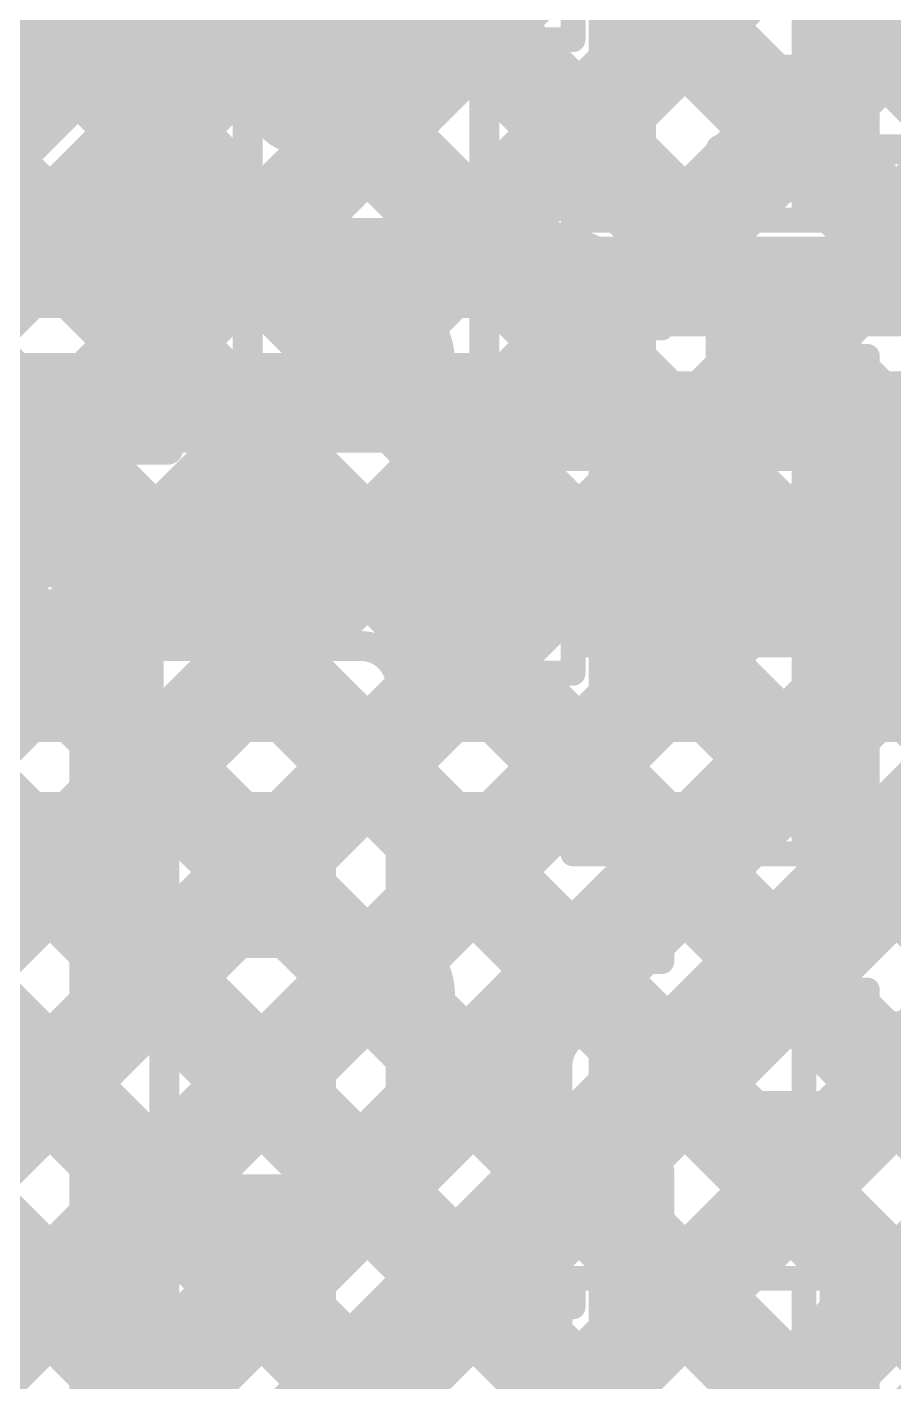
# Model space of a CAD drawing. Header units: millimetres. Extents: x 13 to 259, y -2 to 326.
# Drawn here: x 127.61 to 131.09, y 88.32 to 93.76 of the extents above; entities that cross this region are included whole.
import ezdxf

# ---------------------------------------------------------------- set-up
doc = ezdxf.new("R2010")
doc.units = ezdxf.units.MM
for name, color, linetype in [('ConnectLayer', 7, 'Continuous'), ('Mechanical14', 56, 'Continuous'), ('MidLayer2', 76, 'Continuous'), ('MidLayer3', 90, 'Continuous'), ('MidLayer4', 156, 'Continuous'), ('TopOverlay', 2, 'Continuous')]:
    doc.layers.add(name, color=color, linetype=linetype)

# ---------------------------------------------------------------- blocks, each defined once
blk = doc.blocks.new('SAMTEC_ASP_127797_01_185')
at = {"layer": 'Mechanical14', "const_width": 0.1}
for points in [[(9.1948, -4.4196), (8.5852, -4.4196)], [(8.5852, -4.5606), (8.5852, -4.4196)], [(9.1948, -4.5606), (9.1948, -4.4196)], [(10.4648, -4.4196), (9.8552, -4.4196)], [(9.8552, -4.5606), (9.8552, -4.4196)], [(10.4648, -4.5606), (10.4648, -4.4196)], [(11.7348, -4.4196), (11.1252, -4.4196)], [(11.1252, -4.5606), (11.1252, -4.4196)], [(11.7348, -4.5606), (11.7348, -4.4196)], [(13.0048, -4.4196), (12.3952, -4.4196)], [(12.3952, -4.5606), (12.3952, -4.4196)], [(13.0048, -4.5606), (13.0048, -4.4196)], [(14.2748, -4.4196), (13.6652, -4.4196)], [(13.6652, -4.5606), (13.6652, -4.4196)], [(8.5852, -4.5606), (8.4709, -4.5606)], [(9.3091, -4.5606), (9.1948, -4.5606)], [(9.3091, -4.9162), (9.3091, -4.5606)], [(9.8552, -4.5606), (9.7409, -4.5606)], [(9.7409, -4.9162), (9.7409, -4.5606)], [(10.5791, -4.5606), (10.4648, -4.5606)], [(10.5791, -4.9162), (10.5791, -4.5606)], [(11.1252, -4.5606), (11.0109, -4.5606)], [(11.0109, -4.9162), (11.0109, -4.5606)], [(11.8491, -4.5606), (11.7348, -4.5606)], [(11.8491, -4.9162), (11.8491, -4.5606)], [(12.3952, -4.5606), (12.2809, -4.5606)], [(12.2809, -4.9162), (12.2809, -4.5606)], [(13.1191, -4.5606), (13.0048, -4.5606)], [(13.1191, -4.9162), (13.1191, -4.5606)], [(13.6652, -4.5606), (13.5509, -4.5606)], [(13.5509, -4.9162), (13.5509, -4.5606)], [(9.3091, -4.6736), (8.4709, -4.6736)], [(10.5791, -4.6736), (9.7409, -4.6736)], [(11.8491, -4.6736), (11.0109, -4.6736)], [(13.1191, -4.6736), (12.2809, -4.6736)], [(14.3891, -4.6736), (13.5509, -4.6736)], [(9.7409, -4.9162), (9.3091, -4.9162)], [(11.0109, -4.9162), (10.5791, -4.9162)], [(12.2809, -4.9162), (11.8491, -4.9162)], [(13.5509, -4.9162), (13.1191, -4.9162)], [(9.3091, -5.5994), (9.3091, -5.2438)], [(9.7409, -5.2438), (9.3091, -5.2438)], [(9.7409, -5.5994), (9.7409, -5.2438)], [(10.5791, -5.5994), (10.5791, -5.2438)], [(11.0109, -5.2438), (10.5791, -5.2438)], [(11.0109, -5.5994), (11.0109, -5.2438)], [(11.8491, -5.5994), (11.8491, -5.2438)], [(12.2809, -5.2438), (11.8491, -5.2438)], [(12.2809, -5.5994), (12.2809, -5.2438)], [(13.1191, -5.5994), (13.1191, -5.2438)], [(13.5509, -5.2438), (13.1191, -5.2438)], [(13.5509, -5.5994), (13.5509, -5.2438)], [(9.3091, -5.4864), (8.4709, -5.4864)], [(9.3091, -5.4864), (8.4709, -5.4864)], [(10.5791, -5.4864), (9.7409, -5.4864)], [(10.5791, -5.4864), (9.7409, -5.4864)], [(11.8491, -5.4864), (11.0109, -5.4864)], [(11.8491, -5.4864), (11.0109, -5.4864)], [(13.1191, -5.4864), (12.2809, -5.4864)], [(13.1191, -5.4864), (12.2809, -5.4864)], [(14.3891, -5.4864), (13.5509, -5.4864)], [(14.3891, -5.4864), (13.5509, -5.4864)], [(8.5852, -5.5994), (8.4709, -5.5994)], [(8.5852, -5.7404), (8.5852, -5.5994)], [(9.1948, -5.7404), (9.1948, -5.5994)], [(9.3091, -5.5994), (9.1948, -5.5994)], [(9.8552, -5.5994), (9.7409, -5.5994)], [(9.8552, -5.7404), (9.8552, -5.5994)], [(10.4648, -5.7404), (10.4648, -5.5994)], [(10.5791, -5.5994), (10.4648, -5.5994)], [(11.1252, -5.5994), (11.0109, -5.5994)], [(11.1252, -5.7404), (11.1252, -5.5994)], [(11.7348, -5.7404), (11.7348, -5.5994)], [(11.8491, -5.5994), (11.7348, -5.5994)], [(12.3952, -5.5994), (12.2809, -5.5994)], [(12.3952, -5.7404), (12.3952, -5.5994)], [(13.0048, -5.7404), (13.0048, -5.5994)], [(13.1191, -5.5994), (13.0048, -5.5994)], [(13.6652, -5.5994), (13.5509, -5.5994)], [(13.6652, -5.7404), (13.6652, -5.5994)], [(9.1948, -5.7404), (8.5852, -5.7404)], [(9.1948, -5.7404), (8.5852, -5.7404)], [(10.4648, -5.7404), (9.8552, -5.7404)], [(10.4648, -5.7404), (9.8552, -5.7404)], [(11.7348, -5.7404), (11.1252, -5.7404)], [(11.7348, -5.7404), (11.1252, -5.7404)], [(13.0048, -5.7404), (12.3952, -5.7404)], [(13.0048, -5.7404), (12.3952, -5.7404)], [(14.2748, -5.7404), (13.6652, -5.7404)], [(14.2748, -5.7404), (13.6652, -5.7404)], [(10.4394, -6.1722), (9.8806, -6.1722)], [(10.4394, -6.1722), (9.8806, -6.1722)], [(12.9794, -6.1722), (12.4206, -6.1722)], [(12.9794, -6.1722), (12.4206, -6.1722)], [(9.6266, -7.0866), (9.6266, -6.4262)], [(9.6266, -7.0866), (9.6266, -6.4262)], [(10.6934, -7.0866), (10.6934, -6.4262)], [(10.6934, -7.0866), (10.6934, -6.4262)], [(12.1666, -7.0866), (12.1666, -6.4262)], [(12.1666, -7.0866), (12.1666, -6.4262)], [(13.2334, -7.0866), (13.2334, -6.4262)], [(13.2334, -7.0866), (13.2334, -6.4262)], [(9.3726, -7.3406), (8.4074, -7.3406)], [(9.3726, -7.3406), (8.4074, -7.3406)], [(11.9126, -7.3406), (10.9474, -7.3406)], [(11.9126, -7.3406), (10.9474, -7.3406)], [(14.4526, -7.3406), (13.4874, -7.3406)], [(14.4526, -7.3406), (13.4874, -7.3406)]]:
    blk.add_lwpolyline(points, dxfattribs=at)
at = {"layer": 'Mechanical14', "const_width": 0.05}
for points in [[(8.5602, -4.4196, 1), (8.6102, -4.4196, 1)], [(8.5602, -4.4196, 1), (8.6102, -4.4196, 1)], [(9.1698, -4.4196, 1), (9.2198, -4.4196, 1)], [(9.1698, -4.4196, 1), (9.2198, -4.4196, 1)], [(9.8302, -4.4196, 1), (9.8802, -4.4196, 1)], [(9.8302, -4.4196, 1), (9.8802, -4.4196, 1)], [(10.4398, -4.4196, 1), (10.4898, -4.4196, 1)], [(10.4398, -4.4196, 1), (10.4898, -4.4196, 1)], [(11.1002, -4.4196, 1), (11.1502, -4.4196, 1)], [(11.1002, -4.4196, 1), (11.1502, -4.4196, 1)], [(11.7098, -4.4196, 1), (11.7598, -4.4196, 1)], [(11.7098, -4.4196, 1), (11.7598, -4.4196, 1)], [(12.3702, -4.4196, 1), (12.4202, -4.4196, 1)], [(12.3702, -4.4196, 1), (12.4202, -4.4196, 1)], [(12.9798, -4.4196, 1), (13.0298, -4.4196, 1)], [(12.9798, -4.4196, 1), (13.0298, -4.4196, 1)], [(13.6402, -4.4196, 1), (13.6902, -4.4196, 1)], [(13.6402, -4.4196, 1), (13.6902, -4.4196, 1)], [(8.5602, -4.5606, 1), (8.6102, -4.5606, 1)], [(8.5602, -4.5606, 1), (8.6102, -4.5606, 1)], [(9.1698, -4.5606, 1), (9.2198, -4.5606, 1)], [(9.1698, -4.5606, 1), (9.2198, -4.5606, 1)], [(9.2841, -4.5606, 1), (9.3341, -4.5606, 1)], [(9.2841, -4.5606, 1), (9.3341, -4.5606, 1)], [(9.7159, -4.5606, 1), (9.7659, -4.5606, 1)], [(9.7159, -4.5606, 1), (9.7659, -4.5606, 1)], [(9.8302, -4.5606, 1), (9.8802, -4.5606, 1)], [(9.8302, -4.5606, 1), (9.8802, -4.5606, 1)], [(10.4398, -4.5606, 1), (10.4898, -4.5606, 1)], [(10.4398, -4.5606, 1), (10.4898, -4.5606, 1)], [(10.5541, -4.5606, 1), (10.6041, -4.5606, 1)], [(10.5541, -4.5606, 1), (10.6041, -4.5606, 1)], [(10.9859, -4.5606, 1), (11.0359, -4.5606, 1)], [(10.9859, -4.5606, 1), (11.0359, -4.5606, 1)], [(11.1002, -4.5606, 1), (11.1502, -4.5606, 1)], [(11.1002, -4.5606, 1), (11.1502, -4.5606, 1)], [(11.7098, -4.5606, 1), (11.7598, -4.5606, 1)], [(11.7098, -4.5606, 1), (11.7598, -4.5606, 1)], [(11.8241, -4.5606, 1), (11.8741, -4.5606, 1)], [(11.8241, -4.5606, 1), (11.8741, -4.5606, 1)], [(12.2559, -4.5606, 1), (12.3059, -4.5606, 1)], [(12.2559, -4.5606, 1), (12.3059, -4.5606, 1)], [(12.3702, -4.5606, 1), (12.4202, -4.5606, 1)], [(12.3702, -4.5606, 1), (12.4202, -4.5606, 1)], [(12.9798, -4.5606, 1), (13.0298, -4.5606, 1)], [(12.9798, -4.5606, 1), (13.0298, -4.5606, 1)], [(13.0941, -4.5606, 1), (13.1441, -4.5606, 1)], [(13.0941, -4.5606, 1), (13.1441, -4.5606, 1)], [(13.5259, -4.5606, 1), (13.5759, -4.5606, 1)], [(13.5259, -4.5606, 1), (13.5759, -4.5606, 1)], [(13.6402, -4.5606, 1), (13.6902, -4.5606, 1)], [(13.6402, -4.5606, 1), (13.6902, -4.5606, 1)], [(9.2841, -4.6736, 1), (9.3341, -4.6736, 1)], [(9.7159, -4.6736, 1), (9.7659, -4.6736, 1)], [(10.5541, -4.6736, 1), (10.6041, -4.6736, 1)], [(10.9859, -4.6736, 1), (11.0359, -4.6736, 1)], [(11.8241, -4.6736, 1), (11.8741, -4.6736, 1)], [(12.2559, -4.6736, 1), (12.3059, -4.6736, 1)], [(13.0941, -4.6736, 1), (13.1441, -4.6736, 1)], [(13.5259, -4.6736, 1), (13.5759, -4.6736, 1)], [(9.2841, -4.9162, 1), (9.3341, -4.9162, 1)], [(9.2841, -4.9162, 1), (9.3341, -4.9162, 1)], [(9.7159, -4.9162, 1), (9.7659, -4.9162, 1)], [(9.7159, -4.9162, 1), (9.7659, -4.9162, 1)], [(10.5541, -4.9162, 1), (10.6041, -4.9162, 1)], [(10.5541, -4.9162, 1), (10.6041, -4.9162, 1)], [(10.9859, -4.9162, 1), (11.0359, -4.9162, 1)], [(10.9859, -4.9162, 1), (11.0359, -4.9162, 1)], [(11.8241, -4.9162, 1), (11.8741, -4.9162, 1)], [(11.8241, -4.9162, 1), (11.8741, -4.9162, 1)], [(12.2559, -4.9162, 1), (12.3059, -4.9162, 1)], [(12.2559, -4.9162, 1), (12.3059, -4.9162, 1)], [(13.0941, -4.9162, 1), (13.1441, -4.9162, 1)], [(13.0941, -4.9162, 1), (13.1441, -4.9162, 1)], [(13.5259, -4.9162, 1), (13.5759, -4.9162, 1)], [(13.5259, -4.9162, 1), (13.5759, -4.9162, 1)], [(9.2841, -5.2438, 1), (9.3341, -5.2438, 1)], [(9.2841, -5.2438, 1), (9.3341, -5.2438, 1)], [(9.7159, -5.2438, 1), (9.7659, -5.2438, 1)], [(9.7159, -5.2438, 1), (9.7659, -5.2438, 1)], [(10.5541, -5.2438, 1), (10.6041, -5.2438, 1)], [(10.5541, -5.2438, 1), (10.6041, -5.2438, 1)], [(10.9859, -5.2438, 1), (11.0359, -5.2438, 1)], [(10.9859, -5.2438, 1), (11.0359, -5.2438, 1)], [(11.8241, -5.2438, 1), (11.8741, -5.2438, 1)], [(11.8241, -5.2438, 1), (11.8741, -5.2438, 1)], [(12.2559, -5.2438, 1), (12.3059, -5.2438, 1)], [(12.2559, -5.2438, 1), (12.3059, -5.2438, 1)], [(13.0941, -5.2438, 1), (13.1441, -5.2438, 1)], [(13.0941, -5.2438, 1), (13.1441, -5.2438, 1)], [(13.5259, -5.2438, 1), (13.5759, -5.2438, 1)], [(13.5259, -5.2438, 1), (13.5759, -5.2438, 1)], [(9.2841, -5.4864, 1), (9.3341, -5.4864, 1)], [(9.2841, -5.4864, 1), (9.3341, -5.4864, 1)], [(9.7159, -5.4864, 1), (9.7659, -5.4864, 1)], [(9.7159, -5.4864, 1), (9.7659, -5.4864, 1)], [(10.5541, -5.4864, 1), (10.6041, -5.4864, 1)], [(10.5541, -5.4864, 1), (10.6041, -5.4864, 1)], [(10.9859, -5.4864, 1), (11.0359, -5.4864, 1)], [(10.9859, -5.4864, 1), (11.0359, -5.4864, 1)], [(11.8241, -5.4864, 1), (11.8741, -5.4864, 1)], [(11.8241, -5.4864, 1), (11.8741, -5.4864, 1)], [(12.2559, -5.4864, 1), (12.3059, -5.4864, 1)], [(12.2559, -5.4864, 1), (12.3059, -5.4864, 1)], [(13.0941, -5.4864, 1), (13.1441, -5.4864, 1)], [(13.0941, -5.4864, 1), (13.1441, -5.4864, 1)], [(13.5259, -5.4864, 1), (13.5759, -5.4864, 1)], [(13.5259, -5.4864, 1), (13.5759, -5.4864, 1)], [(8.5602, -5.5994, 1), (8.6102, -5.5994, 1)], [(8.5602, -5.5994, 1), (8.6102, -5.5994, 1)], [(9.1698, -5.5994, 1), (9.2198, -5.5994, 1)], [(9.1698, -5.5994, 1), (9.2198, -5.5994, 1)], [(9.2841, -5.5994, 1), (9.3341, -5.5994, 1)], [(9.2841, -5.5994, 1), (9.3341, -5.5994, 1)], [(9.7159, -5.5994, 1), (9.7659, -5.5994, 1)], [(9.7159, -5.5994, 1), (9.7659, -5.5994, 1)], [(9.8302, -5.5994, 1), (9.8802, -5.5994, 1)], [(9.8302, -5.5994, 1), (9.8802, -5.5994, 1)], [(10.4398, -5.5994, 1), (10.4898, -5.5994, 1)], [(10.4398, -5.5994, 1), (10.4898, -5.5994, 1)], [(10.5541, -5.5994, 1), (10.6041, -5.5994, 1)], [(10.5541, -5.5994, 1), (10.6041, -5.5994, 1)], [(10.9859, -5.5994, 1), (11.0359, -5.5994, 1)], [(10.9859, -5.5994, 1), (11.0359, -5.5994, 1)], [(11.1002, -5.5994, 1), (11.1502, -5.5994, 1)], [(11.1002, -5.5994, 1), (11.1502, -5.5994, 1)], [(11.7098, -5.5994, 1), (11.7598, -5.5994, 1)], [(11.7098, -5.5994, 1), (11.7598, -5.5994, 1)], [(11.8241, -5.5994, 1), (11.8741, -5.5994, 1)], [(11.8241, -5.5994, 1), (11.8741, -5.5994, 1)], [(12.2559, -5.5994, 1), (12.3059, -5.5994, 1)], [(12.2559, -5.5994, 1), (12.3059, -5.5994, 1)], [(12.3702, -5.5994, 1), (12.4202, -5.5994, 1)], [(12.3702, -5.5994, 1), (12.4202, -5.5994, 1)], [(12.9798, -5.5994, 1), (13.0298, -5.5994, 1)], [(12.9798, -5.5994, 1), (13.0298, -5.5994, 1)], [(13.0941, -5.5994, 1), (13.1441, -5.5994, 1)], [(13.0941, -5.5994, 1), (13.1441, -5.5994, 1)], [(13.5259, -5.5994, 1), (13.5759, -5.5994, 1)], [(13.5259, -5.5994, 1), (13.5759, -5.5994, 1)], [(13.6402, -5.5994, 1), (13.6902, -5.5994, 1)], [(13.6402, -5.5994, 1), (13.6902, -5.5994, 1)], [(8.5602, -5.7404, 1), (8.6102, -5.7404, 1)], [(8.5602, -5.7404, 1), (8.6102, -5.7404, 1)], [(8.5602, -5.7404, 1), (8.6102, -5.7404, 1)], [(9.1698, -5.7404, 1), (9.2198, -5.7404, 1)], [(9.1698, -5.7404, 1), (9.2198, -5.7404, 1)], [(9.1698, -5.7404, 1), (9.2198, -5.7404, 1)], [(9.8302, -5.7404, 1), (9.8802, -5.7404, 1)], [(9.8302, -5.7404, 1), (9.8802, -5.7404, 1)], [(9.8302, -5.7404, 1), (9.8802, -5.7404, 1)], [(10.4398, -5.7404, 1), (10.4898, -5.7404, 1)], [(10.4398, -5.7404, 1), (10.4898, -5.7404, 1)], [(10.4398, -5.7404, 1), (10.4898, -5.7404, 1)], [(11.1002, -5.7404, 1), (11.1502, -5.7404, 1)], [(11.1002, -5.7404, 1), (11.1502, -5.7404, 1)], [(11.1002, -5.7404, 1), (11.1502, -5.7404, 1)], [(11.7098, -5.7404, 1), (11.7598, -5.7404, 1)], [(11.7098, -5.7404, 1), (11.7598, -5.7404, 1)], [(11.7098, -5.7404, 1), (11.7598, -5.7404, 1)], [(12.3702, -5.7404, 1), (12.4202, -5.7404, 1)], [(12.3702, -5.7404, 1), (12.4202, -5.7404, 1)], [(12.3702, -5.7404, 1), (12.4202, -5.7404, 1)], [(12.9798, -5.7404, 1), (13.0298, -5.7404, 1)], [(12.9798, -5.7404, 1), (13.0298, -5.7404, 1)], [(12.9798, -5.7404, 1), (13.0298, -5.7404, 1)], [(13.6402, -5.7404, 1), (13.6902, -5.7404, 1)], [(13.6402, -5.7404, 1), (13.6902, -5.7404, 1)], [(13.6402, -5.7404, 1), (13.6902, -5.7404, 1)], [(9.8556, -6.1722, 1), (9.9056, -6.1722, 1)], [(9.8556, -6.1722, 1), (9.9056, -6.1722, 1)], [(9.8556, -6.1722, 1), (9.9056, -6.1722, 1)], [(9.8556, -6.1722, 1), (9.9056, -6.1722, 1)], [(10.4144, -6.1722, 1), (10.4644, -6.1722, 1)], [(10.4144, -6.1722, 1), (10.4644, -6.1722, 1)], [(10.4144, -6.1722, 1), (10.4644, -6.1722, 1)], [(10.4144, -6.1722, 1), (10.4644, -6.1722, 1)], [(12.3956, -6.1722, 1), (12.4456, -6.1722, 1)], [(12.3956, -6.1722, 1), (12.4456, -6.1722, 1)], [(12.3956, -6.1722, 1), (12.4456, -6.1722, 1)], [(12.3956, -6.1722, 1), (12.4456, -6.1722, 1)], [(12.9544, -6.1722, 1), (13.0044, -6.1722, 1)], [(12.9544, -6.1722, 1), (13.0044, -6.1722, 1)], [(12.9544, -6.1722, 1), (13.0044, -6.1722, 1)], [(12.9544, -6.1722, 1), (13.0044, -6.1722, 1)], [(9.6016, -6.4262, 1), (9.6516, -6.4262, 1)], [(9.6016, -6.4262, 1), (9.6516, -6.4262, 1)], [(9.6016, -6.4262, 1), (9.6516, -6.4262, 1)], [(9.6016, -6.4262, 1), (9.6516, -6.4262, 1)], [(10.6684, -6.4262, 1), (10.7184, -6.4262, 1)], [(10.6684, -6.4262, 1), (10.7184, -6.4262, 1)], [(10.6684, -6.4262, 1), (10.7184, -6.4262, 1)], [(10.6684, -6.4262, 1), (10.7184, -6.4262, 1)], [(12.1416, -6.4262, 1), (12.1916, -6.4262, 1)], [(12.1416, -6.4262, 1), (12.1916, -6.4262, 1)], [(12.1416, -6.4262, 1), (12.1916, -6.4262, 1)], [(12.1416, -6.4262, 1), (12.1916, -6.4262, 1)], [(13.2084, -6.4262, 1), (13.2584, -6.4262, 1)], [(13.2084, -6.4262, 1), (13.2584, -6.4262, 1)], [(13.2084, -6.4262, 1), (13.2584, -6.4262, 1)], [(13.2084, -6.4262, 1), (13.2584, -6.4262, 1)], [(9.6016, -7.0866, 1), (9.6516, -7.0866, 1)], [(9.6016, -7.0866, 1), (9.6516, -7.0866, 1)], [(9.6016, -7.0866, 1), (9.6516, -7.0866, 1)], [(10.6684, -7.0866, 1), (10.7184, -7.0866, 1)], [(10.6684, -7.0866, 1), (10.7184, -7.0866, 1)], [(10.6684, -7.0866, 1), (10.7184, -7.0866, 1)], [(12.1416, -7.0866, 1), (12.1916, -7.0866, 1)], [(12.1416, -7.0866, 1), (12.1916, -7.0866, 1)], [(12.1416, -7.0866, 1), (12.1916, -7.0866, 1)], [(13.2084, -7.0866, 1), (13.2584, -7.0866, 1)], [(13.2084, -7.0866, 1), (13.2584, -7.0866, 1)], [(13.2084, -7.0866, 1), (13.2584, -7.0866, 1)], [(9.3476, -7.3406, 1), (9.3976, -7.3406, 1)], [(9.3476, -7.3406, 1), (9.3976, -7.3406, 1)], [(9.3476, -7.3406, 1), (9.3976, -7.3406, 1)], [(10.9224, -7.3406, 1), (10.9724, -7.3406, 1)], [(10.9224, -7.3406, 1), (10.9724, -7.3406, 1)], [(10.9224, -7.3406, 1), (10.9724, -7.3406, 1)], [(11.8876, -7.3406, 1), (11.9376, -7.3406, 1)], [(11.8876, -7.3406, 1), (11.9376, -7.3406, 1)], [(11.8876, -7.3406, 1), (11.9376, -7.3406, 1)], [(13.4624, -7.3406, 1), (13.5124, -7.3406, 1)], [(13.4624, -7.3406, 1), (13.5124, -7.3406, 1)], [(13.4624, -7.3406, 1), (13.5124, -7.3406, 1)]]:
    blk.add_lwpolyline(points, format="xyb", close=True, dxfattribs=at)
at = {"layer": 'Mechanical14', "const_width": 0.1}
for points in [[(9.6266, -6.4262, -0.414214), (9.8806, -6.1722)], [(9.6266, -6.4262, -0.414214), (9.8806, -6.1722)], [(10.4394, -6.1722, -0.414214), (10.6934, -6.4262)], [(10.4394, -6.1722, -0.414214), (10.6934, -6.4262)], [(12.1666, -6.4262, -0.414214), (12.4206, -6.1722)], [(12.1666, -6.4262, -0.414214), (12.4206, -6.1722)], [(12.9794, -6.1722, -0.414214), (13.2334, -6.4262)], [(12.9794, -6.1722, -0.414214), (13.2334, -6.4262)], [(9.6266, -7.0866, -0.414214), (9.3726, -7.3406)], [(10.9474, -7.3406, -0.414214), (10.6934, -7.0866)], [(12.1666, -7.0866, -0.414214), (11.9126, -7.3406)], [(13.4874, -7.3406, -0.414214), (13.2334, -7.0866)]]:
    blk.add_lwpolyline(points, format="xyb", dxfattribs=at)
at = {"layer": 'TopOverlay', "const_width": 0.2}
for points in [[(9.6266, -6.4262, -0.414214), (9.8806, -6.1722)], [(9.6266, -6.4262, -0.414214), (9.8806, -6.1722)], [(10.4394, -6.1722, -0.414214), (10.6934, -6.4262)], [(10.4394, -6.1722, -0.414214), (10.6934, -6.4262)], [(12.1666, -6.4262, -0.414214), (12.4206, -6.1722)], [(12.1666, -6.4262, -0.414214), (12.4206, -6.1722)], [(12.9794, -6.1722, -0.414214), (13.2334, -6.4262)], [(12.9794, -6.1722, -0.414214), (13.2334, -6.4262)], [(9.6266, -7.0866, -0.414214), (9.3726, -7.3406)], [(10.9474, -7.3406, -0.414214), (10.6934, -7.0866)], [(12.1666, -7.0866, -0.414214), (11.9126, -7.3406)], [(13.4874, -7.3406, -0.414214), (13.2334, -7.0866)]]:
    blk.add_lwpolyline(points, format="xyb", dxfattribs=at)
for points in [[(10.4394, -6.1722), (9.8806, -6.1722)], [(10.4394, -6.1722), (9.8806, -6.1722)], [(12.9794, -6.1722), (12.4206, -6.1722)], [(12.9794, -6.1722), (12.4206, -6.1722)], [(9.6266, -7.0866), (9.6266, -6.4262)], [(9.6266, -7.0866), (9.6266, -6.4262)], [(10.6934, -7.0866), (10.6934, -6.4262)], [(10.6934, -7.0866), (10.6934, -6.4262)], [(12.1666, -7.0866), (12.1666, -6.4262)], [(12.1666, -7.0866), (12.1666, -6.4262)], [(13.2334, -7.0866), (13.2334, -6.4262)], [(13.2334, -7.0866), (13.2334, -6.4262)], [(9.3726, -7.3406), (8.4074, -7.3406)], [(9.3726, -7.3406), (8.4074, -7.3406)], [(11.9126, -7.3406), (10.9474, -7.3406)], [(11.9126, -7.3406), (10.9474, -7.3406)], [(14.4526, -7.3406), (13.4874, -7.3406)], [(14.4526, -7.3406), (13.4874, -7.3406)]]:
    blk.add_lwpolyline(points, dxfattribs=at)
at = {"layer": 'TopOverlay', "const_width": 0.1}
for points in [[(9.8306, -6.1722, 1), (9.9306, -6.1722, 1)], [(9.8306, -6.1722, 1), (9.9306, -6.1722, 1)], [(9.8306, -6.1722, 1), (9.9306, -6.1722, 1)], [(9.8306, -6.1722, 1), (9.9306, -6.1722, 1)], [(10.3894, -6.1722, 1), (10.4894, -6.1722, 1)], [(10.3894, -6.1722, 1), (10.4894, -6.1722, 1)], [(10.3894, -6.1722, 1), (10.4894, -6.1722, 1)], [(10.3894, -6.1722, 1), (10.4894, -6.1722, 1)], [(12.3706, -6.1722, 1), (12.4706, -6.1722, 1)], [(12.3706, -6.1722, 1), (12.4706, -6.1722, 1)], [(12.3706, -6.1722, 1), (12.4706, -6.1722, 1)], [(12.3706, -6.1722, 1), (12.4706, -6.1722, 1)], [(12.9294, -6.1722, 1), (13.0294, -6.1722, 1)], [(12.9294, -6.1722, 1), (13.0294, -6.1722, 1)], [(12.9294, -6.1722, 1), (13.0294, -6.1722, 1)], [(12.9294, -6.1722, 1), (13.0294, -6.1722, 1)], [(9.5766, -6.4262, 1), (9.6766, -6.4262, 1)], [(9.5766, -6.4262, 1), (9.6766, -6.4262, 1)], [(9.5766, -6.4262, 1), (9.6766, -6.4262, 1)], [(9.5766, -6.4262, 1), (9.6766, -6.4262, 1)], [(10.6434, -6.4262, 1), (10.7434, -6.4262, 1)], [(10.6434, -6.4262, 1), (10.7434, -6.4262, 1)], [(10.6434, -6.4262, 1), (10.7434, -6.4262, 1)], [(10.6434, -6.4262, 1), (10.7434, -6.4262, 1)], [(12.1166, -6.4262, 1), (12.2166, -6.4262, 1)], [(12.1166, -6.4262, 1), (12.2166, -6.4262, 1)], [(12.1166, -6.4262, 1), (12.2166, -6.4262, 1)], [(12.1166, -6.4262, 1), (12.2166, -6.4262, 1)], [(13.1834, -6.4262, 1), (13.2834, -6.4262, 1)], [(13.1834, -6.4262, 1), (13.2834, -6.4262, 1)], [(13.1834, -6.4262, 1), (13.2834, -6.4262, 1)], [(13.1834, -6.4262, 1), (13.2834, -6.4262, 1)], [(9.5766, -7.0866, 1), (9.6766, -7.0866, 1)], [(9.5766, -7.0866, 1), (9.6766, -7.0866, 1)], [(9.5766, -7.0866, 1), (9.6766, -7.0866, 1)], [(10.6434, -7.0866, 1), (10.7434, -7.0866, 1)], [(10.6434, -7.0866, 1), (10.7434, -7.0866, 1)], [(10.6434, -7.0866, 1), (10.7434, -7.0866, 1)], [(12.1166, -7.0866, 1), (12.2166, -7.0866, 1)], [(12.1166, -7.0866, 1), (12.2166, -7.0866, 1)], [(12.1166, -7.0866, 1), (12.2166, -7.0866, 1)], [(13.1834, -7.0866, 1), (13.2834, -7.0866, 1)], [(13.1834, -7.0866, 1), (13.2834, -7.0866, 1)], [(13.1834, -7.0866, 1), (13.2834, -7.0866, 1)], [(9.3226, -7.3406, 1), (9.4226, -7.3406, 1)], [(9.3226, -7.3406, 1), (9.4226, -7.3406, 1)], [(9.3226, -7.3406, 1), (9.4226, -7.3406, 1)], [(10.8974, -7.3406, 1), (10.9974, -7.3406, 1)], [(10.8974, -7.3406, 1), (10.9974, -7.3406, 1)], [(10.8974, -7.3406, 1), (10.9974, -7.3406, 1)], [(11.8626, -7.3406, 1), (11.9626, -7.3406, 1)], [(11.8626, -7.3406, 1), (11.9626, -7.3406, 1)], [(11.8626, -7.3406, 1), (11.9626, -7.3406, 1)], [(13.4374, -7.3406, 1), (13.5374, -7.3406, 1)], [(13.4374, -7.3406, 1), (13.5374, -7.3406, 1)], [(13.4374, -7.3406, 1), (13.5374, -7.3406, 1)]]:
    blk.add_lwpolyline(points, format="xyb", close=True, dxfattribs=at)

msp = doc.modelspace()

# ---------------------------------------------------------------- linework, layer by layer
at = {"layer": 'ConnectLayer', "const_width": 0.4}
for points in [[(121.6384, 102.3726), (137.059, 86.952)], [(121.6384, 102.3726), (137.059, 86.952)], [(120.2899, 101.1755), (131.9752, 89.4902)], [(120.2899, 101.1755), (131.9752, 89.4902)], [(119.5775, 101.0394), (131.6356, 88.9813)], [(119.5775, 101.0394), (131.6356, 88.9813)], [(124.8804, 99.9791), (131.7474, 93.1121)], [(124.8804, 99.9791), (131.7474, 93.1121)], [(126.6145, 98.245), (131.7474, 93.1121)], [(118.7926, 97.5818), (145.1387, 71.2357)], [(118.7926, 97.5818), (145.1387, 71.2357)], [(126.4907, 97.5203), (131.918, 92.093)], [(125.7501, 89.2634), (132.922, 96.4353)], [(125.7501, 89.2634), (132.922, 96.4353)], [(125.2363, 96.2291), (130.6452, 90.8202)], [(112.9668, 77.3286), (131.8023, 96.1641)], [(112.9668, 77.3286), (131.8023, 96.1641)], [(117.9882, 82.35), (131.8023, 96.1642)], [(126.1531, 88.8179), (133.3413, 96.0061)], [(126.1531, 88.8179), (133.3413, 96.0061)], [(126.7803, 92.8392), (129.89, 95.9489)], [(126.7803, 92.8392), (129.89, 95.9489)], [(126.7803, 92.8392), (129.89, 95.9489)], [(124.812, 95.8048), (130.221, 90.3959)], [(127.3514, 95.8111), (132.3631, 90.7993)], [(127.3514, 95.8111), (132.3631, 90.7993)], [(127.3514, 95.8111), (131.4938, 91.6687)], [(127.4084, 93.2427), (129.9407, 95.7749)], [(128.7, 93.45), (130.7565, 95.5065)], [(127.2861, 92.4965), (130.2638, 95.4741)], [(127.2861, 92.4965), (130.2638, 95.4741)], [(127.2861, 92.4965), (130.2638, 95.4741)], [(127.5796, 92.79), (130.263, 95.4734)], [(128.4698, 93.6802), (130.2637, 95.4741)], [(129.5126, 95.3469), (131.7474, 93.1121)], [(125.7501, 89.2634), (131.652, 95.1653)], [(127.2488, 95.0651), (131.7451, 90.5688)], [(127.2488, 95.0651), (131.7451, 90.5688)], [(127.2488, 95.0651), (128.782, 93.5319)], [(127.2488, 95.0651), (131.0695, 91.2445)], [(128.4282, 92.79), (130.6873, 95.0491)], [(127.1551, 94.995), (128.7, 93.45)], [(129.0884, 94.9226), (131.2953, 92.7157)], [(126.1531, 88.8179), (132.0713, 94.7361)], [(129.2767, 92.79), (131.1115, 94.6248)], [(128.6641, 94.4984), (130.4467, 92.7157)], [(130.0509, 92.7157), (131.5598, 94.2246)], [(128.2398, 94.0741), (129.5239, 92.79)], [(122.6907, 93.6835), (128.0996, 88.2746)], [(120.5337, 82.35), (131.8051, 93.6213)], [(122.2959, 84.1122), (131.8051, 93.6213)], [(122.2959, 84.1122), (131.8051, 93.6213)], [(127.8156, 93.6498), (128.6754, 92.79)], [(130.8995, 92.7157), (131.8051, 93.6213)], [(127.3908, 93.2261), (127.8269, 92.79)], [(126.9877, 92.79), (129.5861, 92.79)], [(129.8595, 92.7157), (131.6372, 92.7157)], [(121.3823, 82.35), (131.6531, 92.6209)], [(122.9424, 83.9101), (131.6531, 92.6208)], [(122.9424, 83.9101), (131.6531, 92.6208)], [(127.2969, 92.4714), (139.9857, 79.7827)], [(127.2969, 92.4714), (139.9857, 79.7827)], [(127.2969, 92.4714), (129.7967, 89.9717)], [(125.9818, 85.2524), (133.0779, 92.3485)], [(125.9818, 85.2524), (133.0779, 92.3485)], [(125.9818, 85.2524), (133.0779, 92.3485)], [(117.6141, 77.7333), (132.0757, 92.1949)], [(117.6141, 77.7333), (132.0757, 92.1949)], [(122.175, 82.35), (132.0329, 92.2079)], [(126.0592, 92.0123), (131.6354, 86.436)], [(126.0592, 92.0123), (131.6354, 86.436)], [(126.0592, 92.0123), (130.0314, 88.04)], [(126.0594, 92.0119), (128.9482, 89.1231)], [(125.9037, 85.315), (132.4138, 91.8251)], [(127.1252, 91.7946), (131.9714, 86.9484)], [(127.1252, 91.7946), (131.9714, 86.9484)], [(127.1252, 91.7946), (129.3724, 89.5474)], [(125.7501, 89.2634), (128.1967, 91.71)], [(126.1531, 88.8179), (129.0452, 91.71)], [(126.9877, 91.71), (129.3871, 91.71)], [(127.2098, 91.71), (130.8798, 88.04)], [(128.0583, 91.71), (131.4255, 88.3428)], [(128.9069, 91.71), (131.6356, 88.9813)], [(126.2238, 88.04), (129.8195, 91.6357)], [(127.0723, 88.04), (130.668, 91.6357)], [(127.9208, 88.04), (131.5165, 91.6357)], [(128.7693, 88.04), (132.365, 91.6357)], [(129.6604, 91.6357), (132.9219, 91.6357)], [(129.8297, 91.6357), (131.9752, 89.4902)], [(130.6782, 91.6357), (131.7451, 90.5688)], [(125.1, 91.2743), (128.3344, 88.04)], [(125.9784, 91.2445), (131.7405, 85.4824)], [(125.9784, 91.2445), (131.7405, 85.4824)], [(125.9784, 91.2445), (129.1829, 88.04)], [(125.9784, 91.2444), (128.5239, 88.6989)], [(131.0271, 90.4383), (131.9752, 89.4902)], [(126.0412, 84.4633), (131.6543, 90.0764)], [(126.0412, 84.4633), (131.6543, 90.0764)], [(126.0412, 84.4633), (131.6543, 90.0764)], [(129.6179, 88.04), (131.6543, 90.0764)], [(130.6028, 90.0141), (131.6356, 88.9813)], [(125.615, 83.1887), (132.0802, 89.6538)], [(125.615, 83.1887), (132.0802, 89.6538)], [(125.615, 83.1887), (132.0802, 89.6538)], [(130.4664, 88.04), (132.0802, 89.6538)], [(130.1785, 89.5898), (139.9857, 79.7827)], [(129.7543, 89.1656), (131.9714, 86.9484)], [(129.3301, 88.7414), (131.6354, 86.436)], [(131.1227, 88.04), (131.7251, 88.6424)], [(128.9058, 88.3171), (131.7405, 85.4824)]]:
    msp.add_lwpolyline(points, dxfattribs=at)
at = {"layer": 'ConnectLayer', "const_width": 0.2}
for points in [[(128.3698, 93.6802, 1), (128.5698, 93.6802, 1)], [(127.7156, 93.6498, 1), (127.9156, 93.6498, 1)], [(128.682, 93.5319, 1), (128.882, 93.5319, 1)], [(128.6, 93.45, 1), (128.8, 93.45, 1)], [(128.6, 93.45, 1), (128.8, 93.45, 1)], [(127.4796, 92.79, 1), (127.6796, 92.79, 1)], [(127.7269, 92.79, 1), (127.9269, 92.79, 1)], [(128.3282, 92.79, 1), (128.5282, 92.79, 1)], [(128.5754, 92.79, 1), (128.7754, 92.79, 1)], [(129.1767, 92.79, 1), (129.3767, 92.79, 1)], [(129.4239, 92.79, 1), (129.6239, 92.79, 1)], [(129.4861, 92.79, 1), (129.6861, 92.79, 1)], [(129.4861, 92.79, 1), (129.6861, 92.79, 1)], [(129.4861, 92.79, 1), (129.6861, 92.79, 1)], [(129.7595, 92.7157, 1), (129.9595, 92.7157, 1)], [(129.7595, 92.7157, 1), (129.9595, 92.7157, 1)], [(129.7595, 92.7157, 1), (129.9595, 92.7157, 1)], [(129.9509, 92.7157, 1), (130.1509, 92.7157, 1)], [(130.3467, 92.7157, 1), (130.5467, 92.7157, 1)], [(130.7995, 92.7157, 1), (130.9995, 92.7157, 1)], [(127.9583, 91.71, 1), (128.1583, 91.71, 1)], [(128.0967, 91.71, 1), (128.2967, 91.71, 1)], [(128.8069, 91.71, 1), (129.0069, 91.71, 1)], [(128.9452, 91.71, 1), (129.1452, 91.71, 1)], [(129.2871, 91.71, 1), (129.4871, 91.71, 1)], [(129.2871, 91.71, 1), (129.4871, 91.71, 1)], [(129.2871, 91.71, 1), (129.4871, 91.71, 1)], [(129.5604, 91.6357, 1), (129.7604, 91.6357, 1)], [(129.5604, 91.6357, 1), (129.7604, 91.6357, 1)], [(129.5604, 91.6357, 1), (129.7604, 91.6357, 1)], [(129.7195, 91.6357, 1), (129.9195, 91.6357, 1)], [(129.7297, 91.6357, 1), (129.9297, 91.6357, 1)], [(130.568, 91.6357, 1), (130.768, 91.6357, 1)], [(130.5782, 91.6357, 1), (130.7782, 91.6357, 1)], [(130.9695, 91.2445, 1), (131.1695, 91.2445, 1)], [(130.5452, 90.8202, 1), (130.7452, 90.8202, 1)], [(130.121, 90.3959, 1), (130.321, 90.3959, 1)], [(130.9271, 90.4383, 1), (131.1271, 90.4383, 1)], [(130.5028, 90.0141, 1), (130.7028, 90.0141, 1)], [(129.6967, 89.9717, 1), (129.8967, 89.9717, 1)], [(130.0785, 89.5898, 1), (130.2785, 89.5898, 1)], [(129.2724, 89.5474, 1), (129.4724, 89.5474, 1)], [(129.6543, 89.1656, 1), (129.8543, 89.1656, 1)], [(128.8482, 89.1231, 1), (129.0482, 89.1231, 1)], [(129.2301, 88.7414, 1), (129.4301, 88.7414, 1)], [(128.4239, 88.6989, 1), (128.6239, 88.6989, 1)], [(127.9996, 88.2746, 1), (128.1996, 88.2746, 1)], [(128.8058, 88.3171, 1), (129.0058, 88.3171, 1)]]:
    msp.add_lwpolyline(points, format="xyb", close=True, dxfattribs=at)
at = {"layer": 'ConnectLayer', "const_width": 0.4}
for points in [[(129.5861, 92.79, -0.133473), (129.8595, 92.7157)], [(129.5861, 92.79, -0.133473), (129.8595, 92.7157)], [(129.6604, 91.6357, -0.133473), (129.3871, 91.71)], [(129.6604, 91.6357, -0.133473), (129.3871, 91.71)]]:
    msp.add_lwpolyline(points, format="xyb", dxfattribs=at)
at = {"layer": 'MidLayer2', "const_width": 0.12}
for points in [[(128.1769, 92.0617), (128.1769, 94.9497)], [(129.4449, 92.0617), (129.4449, 94.9497)], [(128.4969, 91.9017), (128.4969, 94.7897)], [(129.1249, 91.9017), (129.1249, 94.7897)], [(130.2329, 93.5857), (138.9858, 93.5857)], [(130.0729, 92.0617), (130.0729, 93.4257)], [(130.3929, 93.2657), (139.1183, 93.2657)], [(130.3929, 91.9017), (130.3929, 93.2657)], [(127.5489, 92.0617), (128.1769, 92.0617)], [(129.4449, 92.0617), (130.0729, 92.0617)], [(127.3889, 91.7417), (128.3369, 91.7417)], [(129.2849, 91.7417), (130.2329, 91.7417)], [(122.6791, 90.95), (131.1538, 90.95)], [(122.5466, 90.63), (131.1538, 90.63)]]:
    msp.add_lwpolyline(points, dxfattribs=at)
for points in [[(130.0729, 93.4257, -0.414214), (130.2329, 93.5857)], [(128.4969, 91.9017, -0.414214), (128.3369, 91.7417)], [(129.2849, 91.7417, -0.414214), (129.1249, 91.9017)], [(130.3929, 91.9017, -0.414214), (130.2329, 91.7417)]]:
    msp.add_lwpolyline(points, format="xyb", dxfattribs=at)
at = {"layer": 'MidLayer2', "const_width": 0.06}
for points in [[(130.2029, 93.5857, 1), (130.2629, 93.5857, 1)], [(130.2029, 93.5857, 1), (130.2629, 93.5857, 1)], [(130.0429, 93.4257, 1), (130.1029, 93.4257, 1)], [(130.0429, 93.4257, 1), (130.1029, 93.4257, 1)], [(130.3629, 93.2657, 1), (130.4229, 93.2657, 1)], [(130.3629, 93.2657, 1), (130.4229, 93.2657, 1)], [(128.1469, 92.0617, 1), (128.2069, 92.0617, 1)], [(128.1469, 92.0617, 1), (128.2069, 92.0617, 1)], [(129.4149, 92.0617, 1), (129.4749, 92.0617, 1)], [(129.4149, 92.0617, 1), (129.4749, 92.0617, 1)], [(130.0429, 92.0617, 1), (130.1029, 92.0617, 1)], [(130.0429, 92.0617, 1), (130.1029, 92.0617, 1)], [(128.4669, 91.9017, 1), (128.5269, 91.9017, 1)], [(128.4669, 91.9017, 1), (128.5269, 91.9017, 1)], [(129.0949, 91.9017, 1), (129.1549, 91.9017, 1)], [(129.0949, 91.9017, 1), (129.1549, 91.9017, 1)], [(130.3629, 91.9017, 1), (130.4229, 91.9017, 1)], [(130.3629, 91.9017, 1), (130.4229, 91.9017, 1)], [(128.3069, 91.7417, 1), (128.3669, 91.7417, 1)], [(128.3069, 91.7417, 1), (128.3669, 91.7417, 1)], [(129.2549, 91.7417, 1), (129.3149, 91.7417, 1)], [(129.2549, 91.7417, 1), (129.3149, 91.7417, 1)], [(130.2029, 91.7417, 1), (130.2629, 91.7417, 1)], [(130.2029, 91.7417, 1), (130.2629, 91.7417, 1)]]:
    msp.add_lwpolyline(points, format="xyb", close=True, dxfattribs=at)
at = {"layer": 'MidLayer3', "const_width": 0.4}
for points in [[(126.75, 92.25), (129.5861, 92.25)], [(129.5861, 92.25), (129.6604, 92.1757)], [(129.6604, 92.1757), (138.8493, 92.1757)]]:
    msp.add_lwpolyline(points, dxfattribs=at)
at = {"layer": 'MidLayer3', "const_width": 0.2}
for points in [[(129.4861, 92.25, 1), (129.6861, 92.25, 1)], [(129.4861, 92.25, 1), (129.6861, 92.25, 1)], [(129.5604, 92.1757, 1), (129.7604, 92.1757, 1)], [(129.5604, 92.1757, 1), (129.7604, 92.1757, 1)]]:
    msp.add_lwpolyline(points, format="xyb", close=True, dxfattribs=at)
at = {"layer": 'MidLayer4', "const_width": 0.12}
for points in [[(127.9801, 93.1875), (127.9801, 95.0563)], [(128.3, 93.32), (128.3, 94.9237)], [(130.625, 93.9475), (131.3318, 93.2407)], [(128.3, 93.32), (129.9582, 91.6619)], [(127.9801, 93.1875), (129.8256, 91.3419)], [(129.9582, 91.6619), (130.8632, 91.6619)], [(130.8632, 91.6619), (131.5001, 91.025)], [(129.8256, 91.3419), (130.7306, 91.3419)], [(130.7306, 91.3419), (131.3675, 90.705)], [(128.0021, 91.2747), (128.9501, 91.2747)], [(127.8421, 88.2267), (127.8421, 91.1147)], [(129.11, 88.2267), (129.11, 91.1147)], [(128.1621, 88.0667), (128.1621, 90.9547)], [(128.1621, 90.9547), (128.7901, 90.9547)], [(128.7901, 88.0667), (128.7901, 90.9547)], [(129.898, 89.7507), (132.1548, 89.7507)], [(129.738, 88.2267), (129.738, 89.5907)], [(130.058, 88.0667), (130.058, 89.4307)], [(130.058, 89.4307), (132.1548, 89.4307)]]:
    msp.add_lwpolyline(points, dxfattribs=at)
at = {"layer": 'MidLayer4', "const_width": 0.06}
for points in [[(128.27, 93.32, 1), (128.33, 93.32, 1)], [(128.27, 93.32, 1), (128.33, 93.32, 1)], [(127.9501, 93.1875, 1), (128.0101, 93.1875, 1)], [(127.9501, 93.1875, 1), (128.0101, 93.1875, 1)], [(129.9282, 91.6619, 1), (129.9882, 91.6619, 1)], [(129.9282, 91.6619, 1), (129.9882, 91.6619, 1)], [(130.8332, 91.6619, 1), (130.8932, 91.6619, 1)], [(130.8332, 91.6619, 1), (130.8932, 91.6619, 1)], [(129.7956, 91.3419, 1), (129.8556, 91.3419, 1)], [(129.7956, 91.3419, 1), (129.8556, 91.3419, 1)], [(130.7006, 91.3419, 1), (130.7606, 91.3419, 1)], [(130.7006, 91.3419, 1), (130.7606, 91.3419, 1)], [(127.9721, 91.2747, 1), (128.0321, 91.2747, 1)], [(127.9721, 91.2747, 1), (128.0321, 91.2747, 1)], [(128.9201, 91.2747, 1), (128.98, 91.2747, 1)], [(128.9201, 91.2747, 1), (128.98, 91.2747, 1)], [(127.8121, 91.1147, 1), (127.8721, 91.1147, 1)], [(127.8121, 91.1147, 1), (127.8721, 91.1147, 1)], [(129.08, 91.1147, 1), (129.14, 91.1147, 1)], [(129.08, 91.1147, 1), (129.14, 91.1147, 1)], [(128.1321, 90.9547, 1), (128.1921, 90.9547, 1)], [(128.1321, 90.9547, 1), (128.1921, 90.9547, 1)], [(128.7601, 90.9547, 1), (128.8201, 90.9547, 1)], [(128.7601, 90.9547, 1), (128.8201, 90.9547, 1)], [(129.868, 89.7507, 1), (129.928, 89.7507, 1)], [(129.868, 89.7507, 1), (129.928, 89.7507, 1)], [(129.708, 89.5907, 1), (129.768, 89.5907, 1)], [(129.708, 89.5907, 1), (129.768, 89.5907, 1)], [(130.028, 89.4307, 1), (130.088, 89.4307, 1)], [(130.028, 89.4307, 1), (130.088, 89.4307, 1)]]:
    msp.add_lwpolyline(points, format="xyb", close=True, dxfattribs=at)
at = {"layer": 'MidLayer4', "const_width": 0.12}
for points in [[(127.8421, 91.1147, -0.414214), (128.0021, 91.2747)], [(128.9501, 91.2747, -0.414214), (129.11, 91.1147)], [(129.738, 89.5907, -0.414214), (129.898, 89.7507)]]:
    msp.add_lwpolyline(points, format="xyb", dxfattribs=at)

# ---------------------------------------------------------------- block references
at = {"rotation": 270}
msp.add_blockref('SAMTEC_ASP_127797_01_185', (135.4, 102.2907), dxfattribs=at)

doc.saveas('drawing.dxf')
